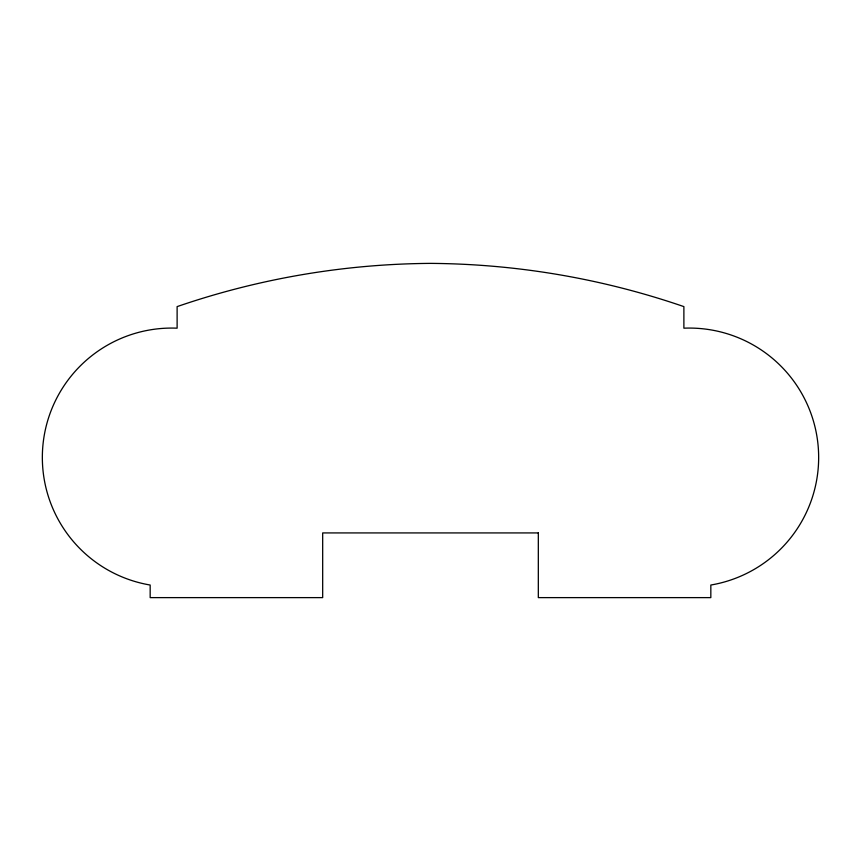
<?xml version="1.0" encoding="UTF-8"?>
<svg xmlns="http://www.w3.org/2000/svg" width="861" height="861" viewBox="0 0 861 861"><rect width="100%" height="100%" fill="white"/><g stroke="black" fill="none" stroke-linecap="round" stroke-linejoin="round"><path stroke-width="1.29" d="M538.319 532.927L322.681 532.927L322.681 597.62L150.169 597.62L150.169 585.028A129.387 129.387 0 0 1 43.05 443.953A129.387 129.387 0 0 1 177.118 328.181L177.118 306.613A795.596 795.596 0 0 1 430.5 263.38A795.596 795.596 0 0 1 683.882 306.613L683.882 328.181A129.387 129.387 0 0 1 817.95 443.953A129.387 129.387 0 0 1 710.831 585.028L710.831 597.62L538.319 597.62L538.319 532.927"/></g></svg>
